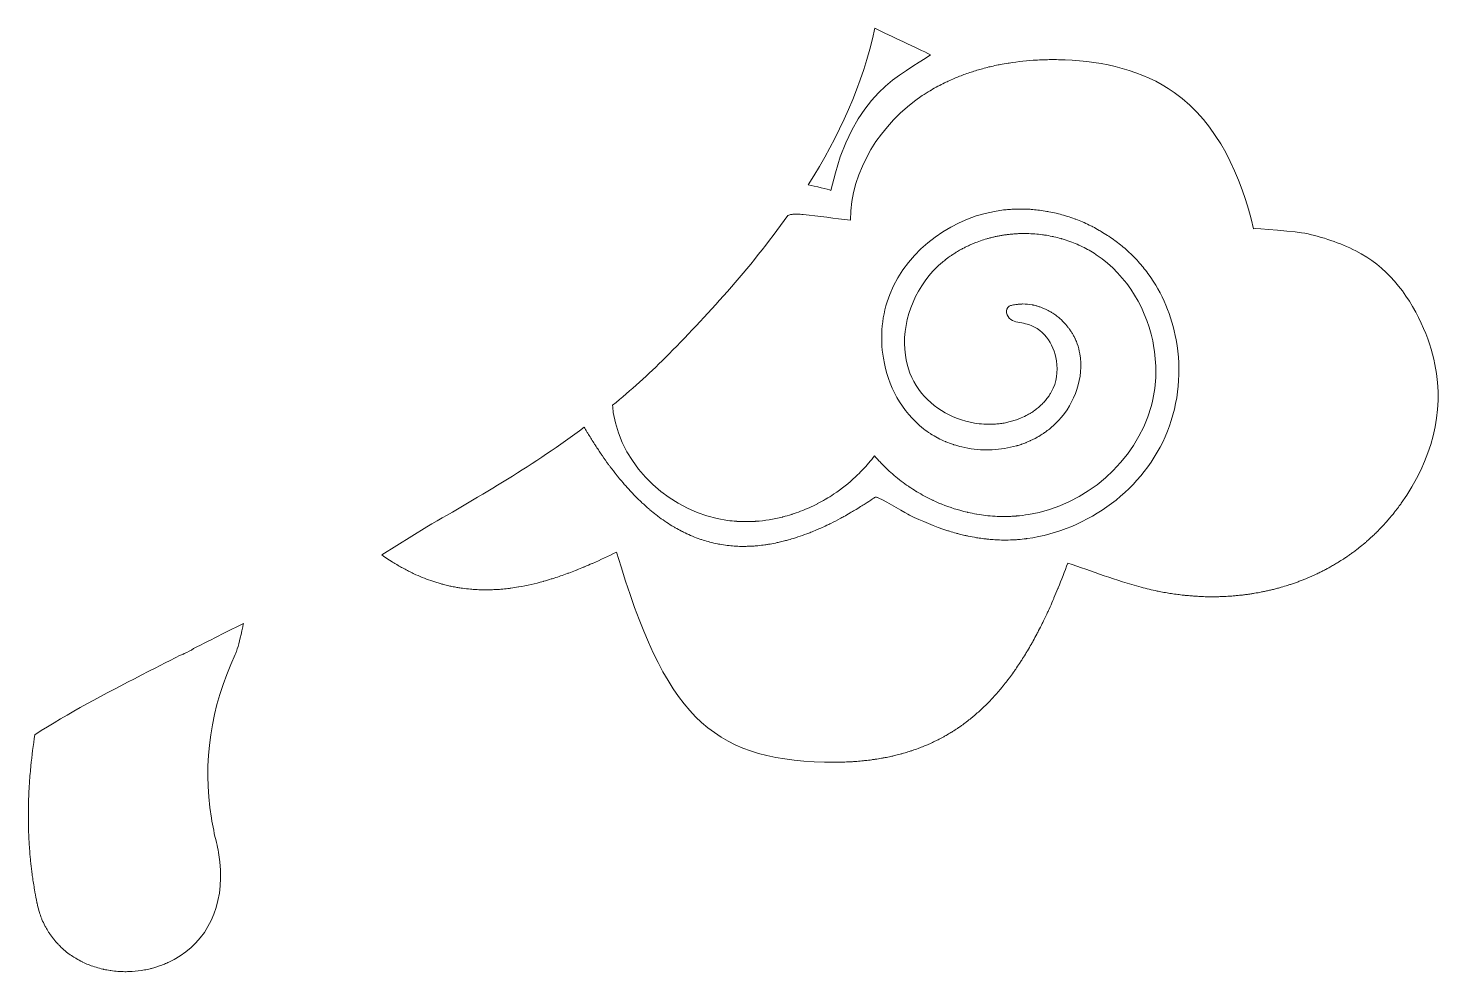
# Model space of a CAD drawing. Header units: millimetres. Extents: x -1356 to 546, y -801 to 88.
# Drawn here: x 291.6 to 497.3, y -392.2 to -255.1 of the extents above; entities that cross this region are included whole.
import ezdxf

# ---------------------------------------------------------------- set-up
doc = ezdxf.new("R2010")
doc.units = ezdxf.units.MM
doc.header["$MEASUREMENT"] = 0
doc.layers.add('Layer 1', color=7, linetype='Continuous')

msp = doc.modelspace()

# ---------------------------------------------------------------- linework, layer by layer
at = {"layer": 'Layer 1', "lineweight": 0}
for points, knots in [([(422.65, -258.95), (418.68, -261.91), (411.31, -264.18), (408.2, -278.69), (407.73, -278.41), (405.92, -278.14), (404.9, -277.86), (409.32, -270.86), (412.85, -263.25), (414.56, -255.12), (417, -256.29), (420.6, -257.96), (422.65, -258.95)], [0, 0, 0, 0, 1, 1, 1, 2, 2, 2, 3, 3, 3, 4, 4, 4, 4]), ([(422.69, -264.14), (423.03, -263.93), (423.38, -263.73), (423.74, -263.54), (423.82, -263.5), (423.91, -263.45), (423.99, -263.41), (424.29, -263.25), (424.6, -263.1), (424.9, -262.95), (425.01, -262.9), (425.12, -262.85), (425.23, -262.8), (425.52, -262.66), (425.81, -262.53), (426.1, -262.41), (426.22, -262.36), (426.34, -262.31), (426.46, -262.26), (426.74, -262.14), (427.03, -262.03), (427.32, -261.92), (427.44, -261.87), (427.57, -261.83), (427.7, -261.78), (427.98, -261.68), (428.27, -261.58), (428.56, -261.48), (428.69, -261.44), (428.82, -261.4), (428.95, -261.36), (429.24, -261.26), (429.54, -261.18), (429.83, -261.09), (429.96, -261.06), (430.08, -261.02), (430.21, -260.99), (430.52, -260.9), (430.83, -260.82), (431.14, -260.74), (431.25, -260.72), (431.37, -260.69), (431.48, -260.66), (431.82, -260.58), (432.16, -260.51), (432.5, -260.44), (432.58, -260.42), (432.67, -260.4), (432.76, -260.39), (433.15, -260.31), (433.55, -260.24), (433.94, -260.18), (433.98, -260.17), (434.02, -260.16), (434.06, -260.16), (435.39, -259.95), (436.74, -259.81), (438.09, -259.73), (438.12, -259.73), (438.14, -259.73), (438.17, -259.73), (438.58, -259.71), (439, -259.69), (439.41, -259.68), (439.49, -259.68), (439.56, -259.68), (439.64, -259.68), (439.98, -259.67), (440.33, -259.67), (440.67, -259.67), (441.04, -259.67), (441.4, -259.68), (441.77, -259.69), (441.91, -259.69), (442.05, -259.7), (442.19, -259.7), (447.78, -259.92), (453.48, -261.21), (458.05, -264.44), (464.42, -268.96), (467.77, -276.64), (469.59, -284.23), (469.56, -284.13), (476.4, -284.75), (477.03, -284.88), (479.59, -285.43), (482.08, -286.29), (484.42, -287.46), (488.8, -289.65), (491.9, -293.54), (493.94, -297.97), (494.86, -299.98), (495.52, -301.97), (495.91, -303.95), (497.33, -311), (495.48, -317.79), (491.02, -324.13), (490.97, -324.2), (490.92, -324.27), (490.87, -324.33), (490.69, -324.57), (490.52, -324.81), (490.34, -325.04), (490.24, -325.17), (490.14, -325.3), (490.04, -325.43), (489.9, -325.61), (489.76, -325.79), (489.61, -325.96), (489.51, -326.09), (489.4, -326.22), (489.29, -326.35), (489.13, -326.54), (488.97, -326.72), (488.8, -326.91), (488.71, -327.01), (488.62, -327.12), (488.53, -327.22), (488.28, -327.48), (488.04, -327.74), (487.79, -327.99), (487.67, -328.11), (487.56, -328.23), (487.44, -328.34), (487.28, -328.49), (487.12, -328.65), (486.97, -328.8), (486.84, -328.92), (486.71, -329.04), (486.58, -329.15), (486.42, -329.3), (486.26, -329.45), (486.09, -329.59), (485.97, -329.7), (485.85, -329.81), (485.72, -329.91), (485.46, -330.14), (485.19, -330.36), (484.91, -330.57), (484.78, -330.68), (484.65, -330.78), (484.52, -330.88), (484.35, -331.01), (484.18, -331.14), (484.01, -331.26), (483.86, -331.37), (483.71, -331.47), (483.57, -331.58), (483.4, -331.7), (483.23, -331.81), (483.06, -331.93), (482.91, -332.03), (482.77, -332.13), (482.62, -332.22), (482.39, -332.37), (482.16, -332.52), (481.93, -332.66), (481.73, -332.78), (481.53, -332.9), (481.34, -333.02), (481.15, -333.13), (480.96, -333.24), (480.76, -333.35), (480.6, -333.44), (480.44, -333.53), (480.28, -333.61), (480.11, -333.71), (479.93, -333.8), (479.75, -333.89), (479.59, -333.98), (479.43, -334.06), (479.26, -334.14), (479.06, -334.24), (478.86, -334.33), (478.66, -334.43), (478.42, -334.54), (478.18, -334.65), (477.94, -334.76), (477.72, -334.85), (477.5, -334.95), (477.28, -335.04), (477.11, -335.11), (476.94, -335.18), (476.76, -335.25), (476.58, -335.32), (476.39, -335.39), (476.21, -335.46), (476.03, -335.53), (475.85, -335.59), (475.67, -335.66), (475.48, -335.73), (475.28, -335.79), (475.09, -335.86), (474.92, -335.92), (474.75, -335.97), (474.58, -336.03), (474.25, -336.13), (473.92, -336.23), (473.58, -336.33), (473.41, -336.38), (473.23, -336.43), (473.05, -336.47), (472.85, -336.53), (472.66, -336.58), (472.46, -336.63), (472.27, -336.67), (472.09, -336.72), (471.9, -336.76), (471.7, -336.81), (471.5, -336.85), (471.3, -336.89), (471.12, -336.93), (470.94, -336.97), (470.75, -337.01), (470.41, -337.08), (470.06, -337.14), (469.71, -337.2), (469.53, -337.23), (469.35, -337.26), (469.17, -337.28), (468.96, -337.31), (468.76, -337.35), (468.55, -337.37), (468.35, -337.4), (468.16, -337.42), (467.96, -337.45), (467.76, -337.47), (467.56, -337.49), (467.36, -337.51), (467.16, -337.53), (466.97, -337.55), (466.78, -337.57), (466.53, -337.59), (466.28, -337.61), (466.04, -337.62), (465.75, -337.64), (465.47, -337.65), (465.19, -337.67), (464.96, -337.68), (464.73, -337.69), (464.51, -337.69), (464.31, -337.7), (464.11, -337.7), (463.91, -337.7), (463.72, -337.7), (463.53, -337.7), (463.34, -337.7), (463.08, -337.7), (462.81, -337.69), (462.54, -337.69), (462.37, -337.68), (462.2, -337.67), (462.03, -337.67), (461.76, -337.66), (461.49, -337.64), (461.22, -337.63), (461.05, -337.62), (460.89, -337.6), (460.72, -337.59), (460.44, -337.57), (460.17, -337.55), (459.9, -337.52), (459.73, -337.51), (459.56, -337.49), (459.4, -337.47), (459.12, -337.44), (458.84, -337.41), (458.56, -337.37), (458.4, -337.35), (458.25, -337.33), (458.09, -337.31), (457.8, -337.27), (457.51, -337.23), (457.22, -337.18), (457.08, -337.16), (456.94, -337.13), (456.79, -337.1), (456.49, -337.05), (456.19, -337), (455.88, -336.94), (455.78, -336.92), (455.67, -336.89), (455.57, -336.87), (454.79, -336.71), (454.02, -336.53), (453.24, -336.32), (449.62, -335.36), (446.12, -333.98), (442.58, -332.8), (442.13, -334.05), (441.67, -335.24), (441.21, -336.4), (441.19, -336.43), (441.18, -336.47), (441.17, -336.5), (440.98, -336.97), (440.78, -337.42), (440.59, -337.88), (440.53, -338.01), (440.48, -338.14), (440.43, -338.26), (440.25, -338.68), (440.06, -339.08), (439.88, -339.49), (439.81, -339.64), (439.74, -339.8), (439.67, -339.96), (439.49, -340.34), (439.31, -340.71), (439.13, -341.08), (439.05, -341.24), (438.97, -341.41), (438.89, -341.58), (438.72, -341.93), (438.54, -342.28), (438.36, -342.62), (438.27, -342.79), (438.19, -342.97), (438.1, -343.13), (437.92, -343.47), (437.74, -343.79), (437.56, -344.11), (437.47, -344.28), (437.38, -344.45), (437.28, -344.62), (437.1, -344.93), (436.92, -345.24), (436.74, -345.54), (436.64, -345.71), (436.54, -345.88), (436.45, -346.04), (436.26, -346.34), (436.08, -346.62), (435.9, -346.91), (435.79, -347.07), (435.69, -347.24), (435.59, -347.39), (435.4, -347.67), (435.21, -347.94), (435.03, -348.22), (434.92, -348.37), (434.81, -348.53), (434.7, -348.68), (434.52, -348.95), (434.32, -349.2), (434.13, -349.46), (434.02, -349.61), (433.91, -349.76), (433.8, -349.9), (433.61, -350.15), (433.41, -350.4), (433.21, -350.64), (433.1, -350.78), (432.99, -350.92), (432.87, -351.06), (432.67, -351.3), (432.47, -351.53), (432.27, -351.76), (432.15, -351.89), (432.04, -352.03), (431.92, -352.16), (431.71, -352.38), (431.51, -352.59), (431.3, -352.81), (431.18, -352.94), (431.06, -353.06), (430.94, -353.19), (430.73, -353.4), (430.52, -353.6), (430.31, -353.8), (430.18, -353.92), (430.06, -354.04), (429.93, -354.16), (429.72, -354.35), (429.5, -354.54), (429.29, -354.73), (429.16, -354.84), (429.03, -354.96), (428.9, -355.07), (428.68, -355.25), (428.46, -355.42), (428.24, -355.6), (428.1, -355.7), (427.97, -355.81), (427.83, -355.91), (427.61, -356.08), (427.39, -356.25), (427.16, -356.41), (427.02, -356.51), (426.88, -356.6), (426.74, -356.7), (426.52, -356.86), (426.28, -357.01), (426.05, -357.16), (425.91, -357.25), (425.77, -357.34), (425.62, -357.43), (425.39, -357.57), (425.15, -357.71), (424.91, -357.85), (424.77, -357.93), (424.62, -358.01), (424.47, -358.09), (424.23, -358.23), (423.99, -358.35), (423.75, -358.48), (423.6, -358.55), (423.45, -358.63), (423.29, -358.7), (423.05, -358.82), (422.8, -358.94), (422.55, -359.05), (422.39, -359.12), (422.24, -359.19), (422.08, -359.25), (421.83, -359.36), (421.57, -359.47), (421.32, -359.57), (421.16, -359.63), (421, -359.69), (420.84, -359.75), (420.58, -359.85), (420.31, -359.94), (420.05, -360.03), (419.89, -360.08), (419.72, -360.14), (419.56, -360.19), (419.29, -360.27), (419.02, -360.35), (418.75, -360.43), (418.58, -360.48), (418.42, -360.52), (418.25, -360.57), (417.97, -360.64), (417.7, -360.71), (417.42, -360.78), (417.25, -360.82), (417.08, -360.86), (416.91, -360.9), (416.62, -360.96), (416.33, -361.02), (416.05, -361.07), (415.87, -361.11), (415.7, -361.14), (415.53, -361.17), (415.23, -361.22), (414.94, -361.27), (414.64, -361.31), (414.47, -361.34), (414.29, -361.36), (414.11, -361.39), (413.81, -361.43), (413.5, -361.47), (413.2, -361.5), (413.02, -361.52), (412.84, -361.54), (412.67, -361.55), (412.35, -361.58), (412.04, -361.61), (411.71, -361.63), (411.54, -361.65), (411.36, -361.66), (411.19, -361.67), (410.86, -361.69), (410.53, -361.7), (410.19, -361.72), (410.02, -361.72), (409.85, -361.72), (409.67, -361.73), (409.33, -361.74), (408.98, -361.74), (408.63, -361.75), (408.35, -361.75), (408.06, -361.74), (407.77, -361.74), (407.61, -361.74), (407.45, -361.74), (407.28, -361.73), (390.63, -361.33), (384, -354.7), (377.07, -331.21), (375.89, -331.79), (374.72, -332.34), (373.54, -332.86), (373.53, -332.86), (373.53, -332.87), (373.52, -332.87), (373.15, -333.03), (372.77, -333.19), (372.4, -333.35), (372.36, -333.37), (372.32, -333.38), (372.28, -333.4), (371.94, -333.54), (371.6, -333.68), (371.25, -333.82), (371.2, -333.84), (371.14, -333.86), (371.08, -333.89), (370.75, -334.01), (370.42, -334.14), (370.1, -334.26), (370.03, -334.29), (369.97, -334.31), (369.9, -334.33), (369.58, -334.45), (369.25, -334.57), (368.92, -334.68), (368.86, -334.7), (368.8, -334.73), (368.74, -334.75), (368.4, -334.86), (368.06, -334.97), (367.72, -335.08), (367.67, -335.09), (367.63, -335.11), (367.58, -335.12), (367.2, -335.24), (366.83, -335.35), (366.46, -335.45), (366.45, -335.46), (366.43, -335.46), (366.42, -335.47), (365.24, -335.8), (364.05, -336.07), (362.86, -336.28), (362.84, -336.28), (362.83, -336.28), (362.81, -336.28), (362.45, -336.35), (362.08, -336.4), (361.71, -336.45), (361.64, -336.46), (361.56, -336.47), (361.49, -336.48), (361.18, -336.52), (360.87, -336.55), (360.56, -336.58), (360.46, -336.59), (360.36, -336.6), (360.26, -336.61), (359.97, -336.63), (359.69, -336.65), (359.4, -336.67), (359.29, -336.67), (359.18, -336.67), (359.06, -336.68), (358.79, -336.69), (358.51, -336.7), (358.23, -336.7), (358.1, -336.7), (357.96, -336.7), (357.83, -336.7), (357.64, -336.7), (357.46, -336.69), (357.27, -336.69), (357.12, -336.68), (356.97, -336.68), (356.81, -336.67), (356.63, -336.66), (356.44, -336.65), (356.25, -336.64), (356.11, -336.63), (355.96, -336.61), (355.82, -336.6), (355.43, -336.56), (355.05, -336.52), (354.66, -336.47), (354.55, -336.45), (354.43, -336.44), (354.31, -336.42), (354.11, -336.39), (353.91, -336.35), (353.71, -336.31), (353.57, -336.29), (353.43, -336.26), (353.3, -336.24), (353.1, -336.2), (352.89, -336.15), (352.69, -336.11), (352.56, -336.08), (352.42, -336.05), (352.29, -336.01), (352.08, -335.96), (351.87, -335.91), (351.66, -335.85), (351.54, -335.82), (351.42, -335.78), (351.29, -335.75), (351.07, -335.68), (350.86, -335.62), (350.64, -335.55), (350.54, -335.52), (350.45, -335.48), (350.36, -335.45), (349.55, -335.18), (348.74, -334.86), (347.92, -334.5), (347.85, -334.46), (347.78, -334.43), (347.71, -334.4), (347.47, -334.29), (347.22, -334.17), (346.98, -334.05), (346.88, -334), (346.79, -333.95), (346.69, -333.9), (346.45, -333.78), (346.21, -333.65), (345.97, -333.52), (345.88, -333.46), (345.78, -333.41), (345.69, -333.36), (345.44, -333.22), (345.2, -333.07), (344.95, -332.92), (344.88, -332.88), (344.8, -332.83), (344.73, -332.79), (344.15, -332.43), (343.57, -332.05), (342.98, -331.63), (342.98, -331.63), (349.49, -327.53), (349.49, -327.53), (357.45, -323.02), (365.2, -318.42), (372.36, -313.08), (372.45, -313.23), (372.54, -313.38), (372.63, -313.53), (372.71, -313.66), (372.79, -313.8), (372.87, -313.93), (373.16, -314.42), (373.46, -314.89), (373.75, -315.36), (373.83, -315.48), (373.91, -315.6), (373.99, -315.72), (374.28, -316.17), (374.56, -316.6), (374.85, -317.02), (374.9, -317.1), (374.95, -317.17), (375, -317.24), (375.3, -317.67), (375.59, -318.08), (375.89, -318.48), (375.97, -318.59), (376.05, -318.71), (376.13, -318.82), (376.44, -319.22), (376.74, -319.62), (377.05, -320), (377.13, -320.11), (377.22, -320.21), (377.3, -320.32), (377.61, -320.69), (377.92, -321.06), (378.23, -321.42), (378.28, -321.48), (378.33, -321.54), (378.39, -321.6), (378.68, -321.93), (378.98, -322.26), (379.27, -322.57), (379.36, -322.66), (379.44, -322.75), (379.53, -322.84), (379.84, -323.17), (380.16, -323.48), (380.48, -323.79), (380.57, -323.87), (380.66, -323.96), (380.75, -324.04), (381.08, -324.35), (381.4, -324.65), (381.73, -324.93), (381.79, -324.98), (381.85, -325.02), (381.9, -325.07), (382.2, -325.32), (382.5, -325.57), (382.8, -325.8), (382.89, -325.87), (382.98, -325.94), (383.06, -326), (383.39, -326.25), (383.72, -326.49), (384.05, -326.71), (384.15, -326.78), (384.25, -326.85), (384.35, -326.91), (384.68, -327.13), (385.02, -327.35), (385.36, -327.55), (385.43, -327.59), (385.5, -327.63), (385.57, -327.67), (385.88, -327.85), (386.18, -328.01), (386.49, -328.17), (386.58, -328.22), (386.67, -328.27), (386.76, -328.31), (387.1, -328.48), (387.44, -328.64), (387.79, -328.79), (387.89, -328.83), (388, -328.88), (388.1, -328.92), (388.45, -329.06), (388.8, -329.2), (389.16, -329.32), (389.24, -329.35), (389.32, -329.38), (389.41, -329.4), (389.72, -329.51), (390.03, -329.6), (390.35, -329.69), (390.44, -329.71), (390.53, -329.74), (390.62, -329.77), (390.98, -329.86), (391.34, -329.94), (391.7, -330.01), (391.81, -330.03), (391.92, -330.05), (392.04, -330.07), (392.4, -330.14), (392.76, -330.2), (393.13, -330.24), (393.23, -330.25), (393.32, -330.26), (393.42, -330.27), (393.74, -330.31), (394.06, -330.33), (394.39, -330.35), (394.49, -330.36), (394.58, -330.36), (394.67, -330.37), (394.96, -330.38), (395.25, -330.39), (395.54, -330.39), (395.61, -330.39), (395.69, -330.38), (395.76, -330.38), (395.93, -330.38), (396.11, -330.37), (396.29, -330.37), (396.54, -330.36), (396.8, -330.34), (397.06, -330.33), (397.23, -330.31), (397.41, -330.3), (397.58, -330.29), (397.92, -330.25), (398.26, -330.21), (398.6, -330.16), (398.77, -330.14), (398.95, -330.11), (399.13, -330.08), (399.45, -330.03), (399.78, -329.97), (400.12, -329.9), (400.3, -329.87), (400.48, -329.82), (400.66, -329.78), (400.93, -329.72), (401.2, -329.66), (401.46, -329.59), (401.65, -329.54), (401.85, -329.49), (402.04, -329.44), (402.33, -329.35), (402.62, -329.26), (402.92, -329.17), (403.08, -329.12), (403.24, -329.08), (403.4, -329.02), (403.83, -328.88), (404.26, -328.72), (404.69, -328.56), (404.88, -328.49), (405.07, -328.41), (405.26, -328.34), (405.54, -328.22), (405.82, -328.11), (406.1, -327.99), (406.31, -327.9), (406.51, -327.81), (406.72, -327.72), (407, -327.59), (407.29, -327.46), (407.58, -327.32), (407.77, -327.23), (407.96, -327.14), (408.16, -327.05), (408.61, -326.82), (409.06, -326.59), (409.51, -326.35), (409.69, -326.25), (409.88, -326.15), (410.06, -326.05), (410.37, -325.88), (410.68, -325.71), (410.99, -325.53), (411.2, -325.4), (411.42, -325.27), (411.64, -325.14), (411.93, -324.97), (412.22, -324.79), (412.51, -324.61), (412.73, -324.48), (412.94, -324.34), (413.16, -324.2), (413.52, -323.97), (413.88, -323.74), (414.25, -323.49), (414.38, -323.41), (414.5, -323.33), (414.63, -323.24), (414.65, -323.23), (414.68, -323.23), (414.72, -323.23), (414.74, -323.24), (414.75, -323.24), (414.77, -323.24), (414.8, -323.25), (414.85, -323.26), (414.9, -323.28), (414.91, -323.28), (414.93, -323.29), (414.94, -323.29), (415, -323.32), (415.07, -323.35), (415.15, -323.38), (415.16, -323.38), (415.17, -323.39), (415.17, -323.39), (416.38, -323.93), (419.18, -325.65), (419.62, -325.86), (421.42, -326.72), (423.26, -327.5), (425.16, -328.11), (425.24, -328.13), (425.33, -328.16), (425.41, -328.18), (425.73, -328.28), (426.04, -328.37), (426.36, -328.46), (426.53, -328.51), (426.69, -328.55), (426.86, -328.59), (427.13, -328.66), (427.39, -328.72), (427.66, -328.79), (427.82, -328.82), (427.98, -328.86), (428.14, -328.89), (428.53, -328.98), (428.92, -329.05), (429.32, -329.12), (429.46, -329.14), (429.6, -329.16), (429.74, -329.18), (430.03, -329.22), (430.31, -329.26), (430.6, -329.29), (430.77, -329.31), (430.94, -329.33), (431.11, -329.35), (431.4, -329.38), (431.69, -329.4), (431.99, -329.42), (432.12, -329.43), (432.26, -329.44), (432.4, -329.44), (432.76, -329.46), (433.13, -329.47), (433.49, -329.47), (433.54, -329.47), (433.58, -329.47), (433.63, -329.47), (433.74, -329.47), (433.84, -329.46), (433.95, -329.46), (434.35, -329.45), (434.74, -329.44), (435.13, -329.41), (435.22, -329.4), (435.31, -329.39), (435.41, -329.39), (435.79, -329.36), (436.17, -329.32), (436.55, -329.27), (436.6, -329.26), (436.64, -329.26), (436.68, -329.25), (445.61, -328.01), (453.69, -322.11), (457.06, -313.67), (458.73, -309.47), (459.14, -304.81), (458.33, -300.37), (457.7, -296.92), (456.34, -293.61), (454.27, -290.78), (454.25, -290.76), (454.24, -290.74), (454.23, -290.72), (454, -290.42), (453.77, -290.12), (453.53, -289.83), (453.48, -289.77), (453.44, -289.71), (453.39, -289.66), (453.15, -289.37), (452.9, -289.09), (452.65, -288.81), (452.58, -288.75), (452.52, -288.68), (452.46, -288.61), (452.21, -288.35), (451.95, -288.09), (451.68, -287.83), (451.61, -287.77), (451.55, -287.71), (451.48, -287.64), (451.21, -287.39), (450.93, -287.14), (450.65, -286.9), (450.59, -286.85), (450.53, -286.81), (450.47, -286.76), (450.19, -286.53), (449.91, -286.31), (449.62, -286.09), (449.58, -286.05), (449.53, -286.02), (449.48, -285.98), (449.18, -285.76), (448.88, -285.55), (448.57, -285.34), (448.5, -285.29), (448.42, -285.24), (448.35, -285.2), (448.05, -285), (447.73, -284.81), (447.42, -284.62), (447.33, -284.57), (447.25, -284.52), (447.16, -284.47), (446.85, -284.29), (446.53, -284.12), (446.21, -283.95), (446.12, -283.91), (446.03, -283.86), (445.94, -283.82), (445.61, -283.66), (445.28, -283.5), (444.95, -283.35), (444.87, -283.32), (444.8, -283.29), (444.72, -283.25), (444.41, -283.12), (444.09, -282.99), (443.77, -282.87), (443.71, -282.85), (443.64, -282.82), (443.58, -282.79), (443.23, -282.67), (442.88, -282.55), (442.53, -282.44), (442.44, -282.41), (442.34, -282.38), (442.25, -282.35), (441.91, -282.25), (441.56, -282.15), (441.22, -282.06), (441.11, -282.04), (441.01, -282.01), (440.91, -281.99), (440.56, -281.91), (440.21, -281.83), (439.86, -281.76), (439.76, -281.75), (439.66, -281.73), (439.56, -281.71), (439.2, -281.65), (438.85, -281.59), (438.48, -281.54), (438.4, -281.53), (438.32, -281.53), (438.24, -281.52), (437.91, -281.48), (437.59, -281.45), (437.26, -281.43), (437.17, -281.42), (437.09, -281.41), (437.01, -281.41), (436.65, -281.39), (436.29, -281.38), (435.93, -281.37), (435.86, -281.37), (435.8, -281.37), (435.74, -281.37), (435.69, -281.37), (435.65, -281.37), (435.61, -281.37), (435.28, -281.37), (434.96, -281.38), (434.64, -281.4), (434.52, -281.41), (434.41, -281.41), (434.29, -281.42), (434, -281.44), (433.71, -281.47), (433.42, -281.5), (433.37, -281.51), (433.31, -281.51), (433.26, -281.51), (426.11, -282.36), (419.39, -287.08), (416.74, -293.77), (415.58, -296.69), (415.29, -299.95), (415.81, -303.05), (416.47, -307.05), (418.46, -310.8), (421.65, -313.3), (421.97, -313.55), (422.3, -313.78), (422.63, -314), (422.64, -314.01), (422.66, -314.02), (422.67, -314.02), (423, -314.23), (423.33, -314.43), (423.68, -314.61), (423.7, -314.63), (423.73, -314.64), (423.76, -314.66), (424.1, -314.83), (424.44, -315), (424.79, -315.14), (424.82, -315.16), (424.86, -315.17), (424.89, -315.18), (425.24, -315.33), (425.6, -315.47), (425.97, -315.59), (425.99, -315.59), (426.02, -315.6), (426.04, -315.61), (426.42, -315.73), (426.8, -315.84), (427.18, -315.93), (427.19, -315.93), (427.2, -315.94), (427.2, -315.94), (428.39, -316.22), (429.61, -316.36), (430.83, -316.37), (430.85, -316.37), (430.86, -316.37), (430.87, -316.37), (430.88, -316.37), (430.9, -316.37), (430.91, -316.37), (431.12, -316.37), (431.33, -316.36), (431.55, -316.35), (431.57, -316.35), (431.59, -316.35), (431.62, -316.35), (432.82, -316.29), (434.01, -316.1), (435.15, -315.77), (435.18, -315.76), (435.2, -315.76), (435.22, -315.75), (435.42, -315.69), (435.62, -315.63), (435.82, -315.56), (435.86, -315.55), (435.9, -315.53), (435.94, -315.52), (436.12, -315.45), (436.3, -315.39), (436.48, -315.32), (436.53, -315.3), (436.58, -315.28), (436.63, -315.26), (436.79, -315.19), (436.96, -315.12), (437.12, -315.05), (437.17, -315.02), (437.23, -315), (437.28, -314.97), (437.44, -314.9), (437.6, -314.82), (437.75, -314.74), (437.81, -314.71), (437.86, -314.68), (437.91, -314.66), (438.07, -314.57), (438.22, -314.49), (438.37, -314.4), (438.42, -314.37), (438.47, -314.34), (438.53, -314.31), (438.68, -314.22), (438.82, -314.12), (438.97, -314.03), (439.02, -313.99), (439.07, -313.96), (439.12, -313.93), (439.27, -313.83), (439.42, -313.72), (439.56, -313.61), (439.6, -313.58), (439.64, -313.55), (439.68, -313.52), (439.84, -313.4), (440, -313.27), (440.15, -313.15), (440.18, -313.12), (440.2, -313.1), (440.23, -313.08), (440.59, -312.77), (440.93, -312.44), (441.26, -312.09), (443.64, -309.52), (444.94, -305.83), (444.34, -302.41), (444.25, -301.92), (444.13, -301.44), (443.97, -300.96), (443.89, -300.74), (443.8, -300.52), (443.7, -300.3), (443.67, -300.24), (443.64, -300.18), (443.61, -300.12), (443.54, -299.97), (443.46, -299.82), (443.38, -299.67), (443.34, -299.6), (443.3, -299.53), (443.26, -299.46), (443.17, -299.32), (443.09, -299.19), (443, -299.06), (442.96, -298.99), (442.91, -298.92), (442.86, -298.85), (442.77, -298.72), (442.67, -298.6), (442.57, -298.47), (442.52, -298.41), (442.47, -298.35), (442.42, -298.28), (442.31, -298.16), (442.2, -298.03), (442.08, -297.91), (442.03, -297.86), (441.99, -297.81), (441.94, -297.76), (441.8, -297.61), (441.65, -297.47), (441.49, -297.34), (441.47, -297.32), (441.45, -297.29), (441.42, -297.27), (441.23, -297.11), (441.04, -296.96), (440.84, -296.81), (440.84, -296.81), (440.84, -296.81), (440.84, -296.81), (440.65, -296.67), (440.45, -296.54), (440.25, -296.42), (440.21, -296.39), (440.16, -296.36), (440.11, -296.33), (439.95, -296.24), (439.79, -296.15), (439.63, -296.07), (439.57, -296.04), (439.51, -296.01), (439.45, -295.98), (439.29, -295.9), (439.14, -295.83), (438.99, -295.77), (438.92, -295.74), (438.85, -295.71), (438.78, -295.69), (438.63, -295.63), (438.47, -295.57), (438.31, -295.52), (438.24, -295.5), (438.18, -295.48), (438.11, -295.46), (437.94, -295.41), (437.76, -295.37), (437.58, -295.33), (437.53, -295.32), (437.48, -295.31), (437.43, -295.3), (436.98, -295.22), (436.53, -295.17), (436.07, -295.17), (436.05, -295.17), (436.04, -295.17), (436.02, -295.17), (435.94, -295.17), (435.86, -295.18), (435.77, -295.18), (435.6, -295.19), (435.44, -295.2), (435.27, -295.22), (435.25, -295.22), (435.24, -295.22), (435.22, -295.22), (434.99, -295.25), (434.76, -295.29), (434.53, -295.34), (434.37, -295.38), (434.21, -295.42), (434.07, -295.51), (433.75, -295.71), (433.66, -296.08), (433.71, -296.45), (433.77, -296.82), (433.99, -297.2), (434.3, -297.41), (434.92, -297.84), (435.72, -297.87), (436.46, -298.03), (438.95, -298.59), (440.57, -300.9), (440.96, -303.44), (441.19, -304.96), (440.97, -306.55), (440.24, -307.89), (440.2, -307.96), (440.16, -308.01), (440.13, -308.07), (440.05, -308.22), (439.96, -308.36), (439.87, -308.49), (439.81, -308.59), (439.74, -308.67), (439.68, -308.76), (439.6, -308.86), (439.53, -308.96), (439.45, -309.06), (439.38, -309.15), (439.3, -309.24), (439.22, -309.33), (439.14, -309.42), (439.06, -309.5), (438.98, -309.59), (438.9, -309.67), (438.81, -309.76), (438.73, -309.84), (438.65, -309.92), (438.56, -310), (438.47, -310.07), (438.38, -310.15), (438.29, -310.23), (438.2, -310.31), (438.11, -310.38), (438.02, -310.45), (437.93, -310.52), (437.83, -310.59), (437.73, -310.66), (437.63, -310.74), (437.54, -310.8), (437.45, -310.86), (437.36, -310.91), (437.25, -310.98), (437.14, -311.05), (437.03, -311.12), (436.94, -311.17), (436.85, -311.22), (436.76, -311.27), (436.46, -311.43), (436.15, -311.58), (435.84, -311.72), (435.82, -311.72), (435.81, -311.73), (435.8, -311.73), (435.67, -311.79), (435.54, -311.84), (435.4, -311.89), (435.31, -311.92), (435.22, -311.96), (435.13, -311.99), (435, -312.04), (434.87, -312.08), (434.73, -312.12), (434.64, -312.15), (434.54, -312.18), (434.44, -312.21), (434.31, -312.24), (434.17, -312.28), (434.04, -312.31), (433.94, -312.33), (433.84, -312.36), (433.74, -312.38), (433.6, -312.41), (433.47, -312.43), (433.33, -312.46), (433.23, -312.47), (433.13, -312.49), (433.03, -312.51), (432.89, -312.53), (432.75, -312.55), (432.61, -312.56), (432.51, -312.58), (432.41, -312.58), (432.31, -312.59), (432.17, -312.61), (432.03, -312.62), (431.89, -312.63), (431.8, -312.63), (431.7, -312.64), (431.6, -312.64), (431.46, -312.65), (431.31, -312.65), (431.17, -312.65), (431.14, -312.65), (431.12, -312.65), (431.1, -312.65), (430.63, -312.65), (430.16, -312.62), (429.7, -312.56), (426.27, -312.15), (422.97, -310.39), (420.96, -307.59), (419.89, -306.1), (419.25, -304.39), (419, -302.61), (418.36, -298.07), (420.22, -293.04), (423.62, -289.79), (423.75, -289.66), (423.89, -289.53), (424.03, -289.41), (424.09, -289.36), (424.15, -289.3), (424.21, -289.25), (424.33, -289.14), (424.46, -289.04), (424.59, -288.93), (424.68, -288.86), (424.76, -288.8), (424.84, -288.73), (424.97, -288.63), (425.1, -288.53), (425.23, -288.44), (425.32, -288.37), (425.41, -288.31), (425.5, -288.24), (425.63, -288.15), (425.76, -288.06), (425.9, -287.97), (425.99, -287.91), (426.08, -287.85), (426.17, -287.79), (426.31, -287.7), (426.45, -287.62), (426.59, -287.54), (426.68, -287.48), (426.78, -287.43), (426.87, -287.37), (427.01, -287.29), (427.15, -287.21), (427.3, -287.13), (427.39, -287.08), (427.49, -287.04), (427.58, -286.99), (427.73, -286.91), (427.88, -286.84), (428.03, -286.76), (428.12, -286.72), (428.21, -286.68), (428.3, -286.64), (428.45, -286.57), (428.61, -286.5), (428.77, -286.43), (428.84, -286.4), (428.91, -286.37), (428.98, -286.35), (429.59, -286.1), (430.21, -285.88), (430.84, -285.7), (430.9, -285.68), (430.96, -285.66), (431.02, -285.65), (431.2, -285.6), (431.37, -285.55), (431.55, -285.51), (431.64, -285.49), (431.73, -285.47), (431.81, -285.44), (431.98, -285.41), (432.15, -285.37), (432.33, -285.33), (432.42, -285.31), (432.52, -285.29), (432.62, -285.28), (432.78, -285.24), (432.95, -285.22), (433.12, -285.19), (433.22, -285.17), (433.32, -285.16), (433.42, -285.14), (433.59, -285.12), (433.76, -285.09), (433.93, -285.07), (434.03, -285.06), (434.13, -285.05), (434.23, -285.04), (434.4, -285.02), (434.58, -285.01), (434.75, -284.99), (434.84, -284.99), (434.94, -284.98), (435.04, -284.97), (435.21, -284.96), (435.39, -284.95), (435.57, -284.95), (435.65, -284.94), (435.74, -284.94), (435.82, -284.94), (436, -284.94), (436.19, -284.93), (436.37, -284.93), (436.74, -284.93), (437.12, -284.95), (437.5, -284.97), (437.6, -284.98), (437.7, -284.98), (437.81, -284.99), (438.18, -285.02), (438.54, -285.06), (438.91, -285.11), (439.01, -285.12), (439.12, -285.14), (439.22, -285.15), (439.59, -285.21), (439.96, -285.27), (440.33, -285.35), (440.41, -285.36), (440.5, -285.38), (440.58, -285.4), (440.92, -285.48), (441.27, -285.57), (441.61, -285.66), (441.67, -285.68), (441.73, -285.69), (441.79, -285.71), (442.16, -285.82), (442.52, -285.94), (442.89, -286.07), (442.98, -286.1), (443.07, -286.14), (443.16, -286.17), (443.51, -286.3), (443.85, -286.45), (444.19, -286.6), (444.28, -286.64), (444.37, -286.68), (444.46, -286.73), (444.8, -286.89), (445.14, -287.06), (445.47, -287.24), (445.55, -287.28), (445.62, -287.32), (445.69, -287.37), (446.02, -287.56), (446.35, -287.75), (446.66, -287.96), (446.69, -287.98), (446.71, -287.99), (446.73, -288.01), (451.28, -291.06), (454.24, -296.14), (455.11, -301.55), (455.57, -304.38), (455.45, -307.3), (454.69, -310.07), (452.48, -318.12), (445.15, -324.42), (436.9, -325.76), (436.33, -325.85), (435.74, -325.92), (435.16, -325.97), (435.13, -325.97), (435.09, -325.97), (435.06, -325.98), (434.8, -326), (434.55, -326.01), (434.3, -326.02), (434.25, -326.02), (434.2, -326.03), (434.15, -326.03), (433.91, -326.04), (433.67, -326.04), (433.43, -326.04), (433.38, -326.04), (433.34, -326.04), (433.3, -326.04), (432.88, -326.04), (432.46, -326.03), (432.03, -326.01), (432.01, -326), (431.99, -326), (431.97, -326), (431.11, -325.95), (430.25, -325.85), (429.4, -325.7), (429.37, -325.7), (429.35, -325.7), (429.33, -325.69), (428.92, -325.62), (428.5, -325.54), (428.09, -325.45), (428.06, -325.44), (428.02, -325.43), (427.99, -325.42), (426.73, -325.13), (425.48, -324.73), (424.28, -324.25), (424.24, -324.23), (424.21, -324.22), (424.17, -324.2), (423.78, -324.05), (423.4, -323.88), (423.02, -323.7), (422.99, -323.69), (422.97, -323.68), (422.94, -323.66), (422.16, -323.3), (421.41, -322.89), (420.67, -322.45), (420.65, -322.43), (420.62, -322.42), (420.59, -322.4), (420.24, -322.19), (419.89, -321.96), (419.54, -321.73), (419.51, -321.7), (419.47, -321.68), (419.44, -321.65), (419.09, -321.42), (418.75, -321.17), (418.41, -320.92), (418.4, -320.91), (418.4, -320.9), (418.39, -320.9), (418.04, -320.64), (417.71, -320.36), (417.38, -320.08), (417.37, -320.08), (417.36, -320.07), (417.35, -320.06), (417.03, -319.79), (416.72, -319.51), (416.42, -319.23), (416.39, -319.19), (416.35, -319.16), (416.32, -319.13), (416.02, -318.84), (415.73, -318.55), (415.45, -318.26), (415.42, -318.23), (415.39, -318.2), (415.37, -318.17), (415.08, -317.86), (414.8, -317.54), (414.52, -317.22), (414.26, -317.57), (413.98, -317.92), (413.7, -318.25), (413.69, -318.27), (413.67, -318.28), (413.66, -318.3), (413.38, -318.62), (413.1, -318.94), (412.8, -319.25), (412.78, -319.28), (412.75, -319.3), (412.73, -319.33), (412.44, -319.64), (412.13, -319.94), (411.82, -320.23), (411.8, -320.25), (411.78, -320.27), (411.76, -320.28), (410.79, -321.2), (409.74, -322.03), (408.63, -322.77), (408.62, -322.78), (408.6, -322.79), (408.58, -322.81), (408.22, -323.05), (407.85, -323.28), (407.48, -323.5), (407.46, -323.51), (407.44, -323.52), (407.41, -323.54), (407.04, -323.76), (406.65, -323.97), (406.26, -324.17), (406.26, -324.18), (406.25, -324.18), (406.25, -324.18), (405.45, -324.59), (404.63, -324.96), (403.79, -325.28), (403.79, -325.29), (403.78, -325.29), (403.78, -325.29), (403.37, -325.45), (402.96, -325.59), (402.54, -325.72), (402.52, -325.73), (402.49, -325.74), (402.47, -325.75), (402.06, -325.88), (401.65, -325.99), (401.23, -326.1), (401.21, -326.11), (401.19, -326.11), (401.17, -326.12), (399.89, -326.44), (398.58, -326.65), (397.26, -326.74), (397.23, -326.74), (397.21, -326.74), (397.18, -326.75), (396.76, -326.77), (396.34, -326.79), (395.91, -326.79), (395.88, -326.79), (395.85, -326.79), (395.81, -326.79), (395.39, -326.79), (394.96, -326.77), (394.53, -326.75), (394.52, -326.74), (394.5, -326.74), (394.49, -326.74), (394.05, -326.71), (393.61, -326.67), (393.17, -326.61), (385.09, -325.52), (377.83, -319), (376.58, -310.95), (376.58, -310.95), (376.58, -310.95), (376.58, -310.95), (376.52, -310.59), (376.49, -310.23), (376.49, -309.87), (376.49, -309.87), (376.49, -309.87), (376.49, -309.87), (379.14, -307.7), (381.69, -305.42), (384.13, -302.97), (390.01, -297.03), (396.42, -290.1), (401.91, -282.33), (402.01, -282.29), (402.1, -282.25), (402.2, -282.22), (402.36, -282.18), (402.52, -282.15), (402.68, -282.13), (402.68, -282.13), (402.69, -282.13), (402.69, -282.13), (402.85, -282.11), (403, -282.11), (403.16, -282.11), (403.2, -282.11), (403.24, -282.11), (403.28, -282.11), (403.58, -282.12), (403.87, -282.15), (404.16, -282.19), (406.45, -282.45), (408.73, -282.71), (411.02, -282.97), (411.08, -275.73), (415.45, -268.93), (421.46, -264.9), (421.84, -264.65), (422.22, -264.42), (422.6, -264.19), (422.63, -264.17), (422.66, -264.15), (422.69, -264.14)], [0, 0, 0, 0, 1, 1, 1, 2, 2, 2, 3, 3, 3, 4, 4, 4, 5, 5, 5, 6, 6, 6, 7, 7, 7, 8, 8, 8, 9, 9, 9, 10, 10, 10, 11, 11, 11, 12, 12, 12, 13, 13, 13, 14, 14, 14, 15, 15, 15, 16, 16, 16, 17, 17, 17, 18, 18, 18, 19, 19, 19, 20, 20, 20, 21, 21, 21, 22, 22, 22, 23, 23, 23, 24, 24, 24, 25, 25, 25, 26, 26, 26, 27, 27, 27, 28, 28, 28, 29, 29, 29, 30, 30, 30, 31, 31, 31, 32, 32, 32, 33, 33, 33, 34, 34, 34, 35, 35, 35, 36, 36, 36, 37, 37, 37, 38, 38, 38, 39, 39, 39, 40, 40, 40, 41, 41, 41, 42, 42, 42, 43, 43, 43, 44, 44, 44, 45, 45, 45, 46, 46, 46, 47, 47, 47, 48, 48, 48, 49, 49, 49, 50, 50, 50, 51, 51, 51, 52, 52, 52, 53, 53, 53, 54, 54, 54, 55, 55, 55, 56, 56, 56, 57, 57, 57, 58, 58, 58, 59, 59, 59, 60, 60, 60, 61, 61, 61, 62, 62, 62, 63, 63, 63, 64, 64, 64, 65, 65, 65, 66, 66, 66, 67, 67, 67, 68, 68, 68, 69, 69, 69, 70, 70, 70, 71, 71, 71, 72, 72, 72, 73, 73, 73, 74, 74, 74, 75, 75, 75, 76, 76, 76, 77, 77, 77, 78, 78, 78, 79, 79, 79, 80, 80, 80, 81, 81, 81, 82, 82, 82, 83, 83, 83, 84, 84, 84, 85, 85, 85, 86, 86, 86, 87, 87, 87, 88, 88, 88, 89, 89, 89, 90, 90, 90, 91, 91, 91, 92, 92, 92, 93, 93, 93, 94, 94, 94, 95, 95, 95, 96, 96, 96, 97, 97, 97, 98, 98, 98, 99, 99, 99, 100, 100, 100, 101, 101, 101, 102, 102, 102, 103, 103, 103, 104, 104, 104, 105, 105, 105, 106, 106, 106, 107, 107, 107, 108, 108, 108, 109, 109, 109, 110, 110, 110, 111, 111, 111, 112, 112, 112, 113, 113, 113, 114, 114, 114, 115, 115, 115, 116, 116, 116, 117, 117, 117, 118, 118, 118, 119, 119, 119, 120, 120, 120, 121, 121, 121, 122, 122, 122, 123, 123, 123, 124, 124, 124, 125, 125, 125, 126, 126, 126, 127, 127, 127, 128, 128, 128, 129, 129, 129, 130, 130, 130, 131, 131, 131, 132, 132, 132, 133, 133, 133, 134, 134, 134, 135, 135, 135, 136, 136, 136, 137, 137, 137, 138, 138, 138, 139, 139, 139, 140, 140, 140, 141, 141, 141, 142, 142, 142, 143, 143, 143, 144, 144, 144, 145, 145, 145, 146, 146, 146, 147, 147, 147, 148, 148, 148, 149, 149, 149, 150, 150, 150, 151, 151, 151, 152, 152, 152, 153, 153, 153, 154, 154, 154, 155, 155, 155, 156, 156, 156, 157, 157, 157, 158, 158, 158, 159, 159, 159, 160, 160, 160, 161, 161, 161, 162, 162, 162, 163, 163, 163, 164, 164, 164, 165, 165, 165, 166, 166, 166, 167, 167, 167, 168, 168, 168, 169, 169, 169, 170, 170, 170, 171, 171, 171, 172, 172, 172, 173, 173, 173, 174, 174, 174, 175, 175, 175, 176, 176, 176, 177, 177, 177, 178, 178, 178, 179, 179, 179, 180, 180, 180, 181, 181, 181, 182, 182, 182, 183, 183, 183, 184, 184, 184, 185, 185, 185, 186, 186, 186, 187, 187, 187, 188, 188, 188, 189, 189, 189, 190, 190, 190, 191, 191, 191, 192, 192, 192, 193, 193, 193, 194, 194, 194, 195, 195, 195, 196, 196, 196, 197, 197, 197, 198, 198, 198, 199, 199, 199, 200, 200, 200, 201, 201, 201, 202, 202, 202, 203, 203, 203, 204, 204, 204, 205, 205, 205, 206, 206, 206, 207, 207, 207, 208, 208, 208, 209, 209, 209, 210, 210, 210, 211, 211, 211, 212, 212, 212, 213, 213, 213, 214, 214, 214, 215, 215, 215, 216, 216, 216, 217, 217, 217, 218, 218, 218, 219, 219, 219, 220, 220, 220, 221, 221, 221, 222, 222, 222, 223, 223, 223, 224, 224, 224, 225, 225, 225, 226, 226, 226, 227, 227, 227, 228, 228, 228, 229, 229, 229, 230, 230, 230, 231, 231, 231, 232, 232, 232, 233, 233, 233, 234, 234, 234, 235, 235, 235, 236, 236, 236, 237, 237, 237, 238, 238, 238, 239, 239, 239, 240, 240, 240, 241, 241, 241, 242, 242, 242, 243, 243, 243, 244, 244, 244, 245, 245, 245, 246, 246, 246, 247, 247, 247, 248, 248, 248, 249, 249, 249, 250, 250, 250, 251, 251, 251, 252, 252, 252, 253, 253, 253, 254, 254, 254, 255, 255, 255, 256, 256, 256, 257, 257, 257, 258, 258, 258, 259, 259, 259, 260, 260, 260, 261, 261, 261, 262, 262, 262, 263, 263, 263, 264, 264, 264, 265, 265, 265, 266, 266, 266, 267, 267, 267, 268, 268, 268, 269, 269, 269, 270, 270, 270, 271, 271, 271, 272, 272, 272, 273, 273, 273, 274, 274, 274, 275, 275, 275, 276, 276, 276, 277, 277, 277, 278, 278, 278, 279, 279, 279, 280, 280, 280, 281, 281, 281, 282, 282, 282, 283, 283, 283, 284, 284, 284, 285, 285, 285, 286, 286, 286, 287, 287, 287, 288, 288, 288, 289, 289, 289, 290, 290, 290, 291, 291, 291, 292, 292, 292, 293, 293, 293, 294, 294, 294, 295, 295, 295, 296, 296, 296, 297, 297, 297, 298, 298, 298, 299, 299, 299, 300, 300, 300, 301, 301, 301, 302, 302, 302, 303, 303, 303, 304, 304, 304, 305, 305, 305, 306, 306, 306, 307, 307, 307, 308, 308, 308, 309, 309, 309, 310, 310, 310, 311, 311, 311, 312, 312, 312, 313, 313, 313, 314, 314, 314, 315, 315, 315, 316, 316, 316, 317, 317, 317, 318, 318, 318, 319, 319, 319, 320, 320, 320, 321, 321, 321, 322, 322, 322, 323, 323, 323, 324, 324, 324, 325, 325, 325, 326, 326, 326, 327, 327, 327, 328, 328, 328, 329, 329, 329, 330, 330, 330, 331, 331, 331, 332, 332, 332, 333, 333, 333, 334, 334, 334, 335, 335, 335, 336, 336, 336, 337, 337, 337, 338, 338, 338, 339, 339, 339, 340, 340, 340, 341, 341, 341, 342, 342, 342, 343, 343, 343, 344, 344, 344, 345, 345, 345, 346, 346, 346, 347, 347, 347, 348, 348, 348, 349, 349, 349, 350, 350, 350, 351, 351, 351, 352, 352, 352, 353, 353, 353, 354, 354, 354, 355, 355, 355, 356, 356, 356, 357, 357, 357, 358, 358, 358, 359, 359, 359, 360, 360, 360, 361, 361, 361, 362, 362, 362, 363, 363, 363, 364, 364, 364, 365, 365, 365, 366, 366, 366, 367, 367, 367, 368, 368, 368, 369, 369, 369, 370, 370, 370, 371, 371, 371, 372, 372, 372, 373, 373, 373, 374, 374, 374, 375, 375, 375, 376, 376, 376, 377, 377, 377, 378, 378, 378, 379, 379, 379, 380, 380, 380, 381, 381, 381, 382, 382, 382, 383, 383, 383, 384, 384, 384, 385, 385, 385, 386, 386, 386, 387, 387, 387, 388, 388, 388, 389, 389, 389, 390, 390, 390, 391, 391, 391, 392, 392, 392, 393, 393, 393, 394, 394, 394, 395, 395, 395, 396, 396, 396, 397, 397, 397, 398, 398, 398, 399, 399, 399, 400, 400, 400, 401, 401, 401, 402, 402, 402, 403, 403, 403, 404, 404, 404, 405, 405, 405, 406, 406, 406, 407, 407, 407, 408, 408, 408, 409, 409, 409, 410, 410, 410, 411, 411, 411, 412, 412, 412, 413, 413, 413, 414, 414, 414, 415, 415, 415, 416, 416, 416, 417, 417, 417, 418, 418, 418, 419, 419, 419, 420, 420, 420, 421, 421, 421, 422, 422, 422, 423, 423, 423, 424, 424, 424, 425, 425, 425, 426, 426, 426, 427, 427, 427, 428, 428, 428, 429, 429, 429, 430, 430, 430, 431, 431, 431, 432, 432, 432, 433, 433, 433, 434, 434, 434, 435, 435, 435, 436, 436, 436, 437, 437, 437, 438, 438, 438, 439, 439, 439, 440, 440, 440, 441, 441, 441, 442, 442, 442, 443, 443, 443, 444, 444, 444, 445, 445, 445, 446, 446, 446, 447, 447, 447, 448, 448, 448, 449, 449, 449, 450, 450, 450, 451, 451, 451, 452, 452, 452, 453, 453, 453, 454, 454, 454, 455, 455, 455, 456, 456, 456, 457, 457, 457, 458, 458, 458, 459, 459, 459, 460, 460, 460, 461, 461, 461, 462, 462, 462, 463, 463, 463, 464, 464, 464, 465, 465, 465, 466, 466, 466, 467, 467, 467, 468, 468, 468, 469, 469, 469, 470, 470, 470, 471, 471, 471, 472, 472, 472, 473, 473, 473, 474, 474, 474, 475, 475, 475, 476, 476, 476, 477, 477, 477, 478, 478, 478, 479, 479, 479, 480, 480, 480, 481, 481, 481, 482, 482, 482, 483, 483, 483, 484, 484, 484, 485, 485, 485, 486, 486, 486, 487, 487, 487, 488, 488, 488, 489, 489, 489, 490, 490, 490, 491, 491, 491, 492, 492, 492, 493, 493, 493, 494, 494, 494, 495, 495, 495, 496, 496, 496, 497, 497, 497, 498, 498, 498, 499, 499, 499, 500, 500, 500, 501, 501, 501, 502, 502, 502, 503, 503, 503, 504, 504, 504, 505, 505, 505, 506, 506, 506, 507, 507, 507, 508, 508, 508, 509, 509, 509, 510, 510, 510, 511, 511, 511, 512, 512, 512, 513, 513, 513, 514, 514, 514, 515, 515, 515, 516, 516, 516, 517, 517, 517, 518, 518, 518, 519, 519, 519, 520, 520, 520, 521, 521, 521, 522, 522, 522, 523, 523, 523, 524, 524, 524, 525, 525, 525, 526, 526, 526, 527, 527, 527, 528, 528, 528, 529, 529, 529, 530, 530, 530, 531, 531, 531, 532, 532, 532, 533, 533, 533, 534, 534, 534, 535, 535, 535, 536, 536, 536, 537, 537, 537, 538, 538, 538, 539, 539, 539, 540, 540, 540, 541, 541, 541, 542, 542, 542, 543, 543, 543, 544, 544, 544, 545, 545, 545, 546, 546, 546, 547, 547, 547, 548, 548, 548, 549, 549, 549, 550, 550, 550, 551, 551, 551, 552, 552, 552, 553, 553, 553, 554, 554, 554, 555, 555, 555, 556, 556, 556, 557, 557, 557, 558, 558, 558, 559, 559, 559, 560, 560, 560, 561, 561, 561, 562, 562, 562, 563, 563, 563, 564, 564, 564, 565, 565, 565, 566, 566, 566, 567, 567, 567, 568, 568, 568, 569, 569, 569, 570, 570, 570, 570]), ([(311.9, -390.85), (311.67, -390.95), (311.43, -391.05), (311.2, -391.14), (311.14, -391.17), (311.07, -391.19), (311.01, -391.22), (310.8, -391.3), (310.58, -391.37), (310.36, -391.44), (310.29, -391.46), (310.23, -391.49), (310.16, -391.51), (309.94, -391.58), (309.71, -391.64), (309.49, -391.7), (309.43, -391.71), (309.37, -391.73), (309.31, -391.74), (309.04, -391.81), (308.77, -391.87), (308.5, -391.92), (308.49, -391.92), (308.48, -391.92), (308.47, -391.92), (307.88, -392.03), (307.28, -392.1), (306.69, -392.14), (306.64, -392.14), (306.6, -392.15), (306.55, -392.15), (306.31, -392.16), (306.07, -392.17), (305.83, -392.17), (305.77, -392.17), (305.71, -392.17), (305.65, -392.17), (305.33, -392.17), (305.02, -392.16), (304.71, -392.14), (304.68, -392.13), (304.65, -392.13), (304.63, -392.13), (304.28, -392.1), (303.94, -392.07), (303.6, -392.02), (303.56, -392.01), (303.53, -392.01), (303.49, -392), (303.19, -391.95), (302.89, -391.9), (302.6, -391.83), (302.55, -391.82), (302.49, -391.81), (302.44, -391.8), (301.79, -391.65), (301.15, -391.45), (300.53, -391.21), (300.47, -391.19), (300.41, -391.17), (300.35, -391.14), (300.06, -391.03), (299.78, -390.91), (299.51, -390.77), (299.49, -390.76), (299.47, -390.75), (299.45, -390.74), (299.15, -390.6), (298.86, -390.44), (298.57, -390.27), (298.52, -390.24), (298.47, -390.21), (298.42, -390.18), (298.19, -390.03), (297.95, -389.88), (297.72, -389.72), (297.67, -389.68), (297.62, -389.65), (297.57, -389.61), (297.31, -389.42), (297.05, -389.22), (296.8, -389), (296.78, -388.98), (296.76, -388.96), (296.73, -388.94), (296.51, -388.75), (296.29, -388.54), (296.09, -388.33), (296.03, -388.28), (295.98, -388.22), (295.93, -388.17), (295.71, -387.94), (295.5, -387.7), (295.3, -387.46), (295.29, -387.44), (295.29, -387.43), (295.28, -387.42), (295.07, -387.16), (294.88, -386.89), (294.69, -386.61), (294.65, -386.55), (294.6, -386.48), (294.56, -386.41), (294.41, -386.18), (294.27, -385.94), (294.14, -385.69), (294.1, -385.63), (294.07, -385.57), (294.04, -385.51), (293.88, -385.21), (293.73, -384.89), (293.6, -384.57), (293.58, -384.51), (293.55, -384.45), (293.53, -384.39), (293.42, -384.12), (293.33, -383.84), (293.24, -383.55), (293.21, -383.46), (293.18, -383.37), (293.15, -383.28), (293.05, -382.93), (292.96, -382.58), (292.88, -382.21), (292.87, -382.18), (292.87, -382.16), (292.86, -382.13), (292.76, -381.63), (292.67, -381.13), (292.58, -380.64), (292.55, -380.45), (292.52, -380.26), (292.49, -380.08), (292.43, -379.74), (292.37, -379.4), (292.32, -379.07), (292.29, -378.84), (292.26, -378.62), (292.23, -378.4), (292.19, -378.1), (292.14, -377.8), (292.11, -377.5), (292.08, -377.26), (292.05, -377.02), (292.02, -376.78), (291.99, -376.5), (291.96, -376.22), (291.93, -375.95), (291.91, -375.69), (291.88, -375.43), (291.86, -375.18), (291.84, -374.92), (291.82, -374.65), (291.8, -374.39), (291.78, -374.12), (291.76, -373.86), (291.74, -373.59), (291.73, -373.34), (291.71, -373.09), (291.7, -372.84), (291.69, -372.56), (291.68, -372.28), (291.66, -372), (291.66, -371.77), (291.65, -371.53), (291.64, -371.3), (291.63, -371.01), (291.63, -370.71), (291.63, -370.42), (291.62, -370.2), (291.62, -369.98), (291.62, -369.76), (291.62, -369.45), (291.62, -369.14), (291.62, -368.84), (291.63, -368.63), (291.63, -368.43), (291.63, -368.22), (291.64, -367.9), (291.65, -367.57), (291.66, -367.25), (291.66, -367.06), (291.67, -366.88), (291.68, -366.69), (291.69, -366.35), (291.71, -366.01), (291.73, -365.66), (291.74, -365.5), (291.75, -365.34), (291.76, -365.18), (291.78, -364.81), (291.8, -364.44), (291.83, -364.07), (291.84, -363.94), (291.85, -363.82), (291.86, -363.7), (291.9, -363.29), (291.93, -362.88), (291.97, -362.47), (291.98, -362.4), (291.98, -362.34), (291.99, -362.28), (292.14, -360.78), (292.33, -359.27), (292.56, -357.74), (297.47, -354.6), (302.7, -351.83), (308.03, -349.09), (309.97, -348.09), (311.92, -347.1), (313.86, -346.12), (313.99, -346.09), (314.12, -346.04), (314.25, -345.97), (314.75, -345.74), (315.24, -345.52), (315.6, -345.24), (316.98, -344.55), (318.35, -343.86), (319.73, -343.16), (320.77, -342.64), (321.82, -342.11), (322.87, -341.58), (322.83, -341.72), (322.81, -341.84), (322.78, -341.97), (322.77, -342.01), (322.76, -342.04), (322.76, -342.07), (322.41, -343.65), (322.2, -344.73), (321.85, -345.64), (321.85, -345.65), (321.84, -345.66), (321.84, -345.67), (321.79, -345.81), (321.73, -345.94), (321.67, -346.08), (318.08, -353.78), (316.9, -361.63), (318.22, -369.86), (318.41, -371.03), (318.65, -372.22), (318.94, -373.41), (319.18, -374.37), (319.34, -375.31), (319.44, -376.23), (320.13, -382.64), (317.57, -387.8), (312.82, -390.39), (312.55, -390.54), (312.28, -390.67), (312.01, -390.8), (311.97, -390.82), (311.93, -390.83), (311.9, -390.85)], [0, 0, 0, 0, 1, 1, 1, 2, 2, 2, 3, 3, 3, 4, 4, 4, 5, 5, 5, 6, 6, 6, 7, 7, 7, 8, 8, 8, 9, 9, 9, 10, 10, 10, 11, 11, 11, 12, 12, 12, 13, 13, 13, 14, 14, 14, 15, 15, 15, 16, 16, 16, 17, 17, 17, 18, 18, 18, 19, 19, 19, 20, 20, 20, 21, 21, 21, 22, 22, 22, 23, 23, 23, 24, 24, 24, 25, 25, 25, 26, 26, 26, 27, 27, 27, 28, 28, 28, 29, 29, 29, 30, 30, 30, 31, 31, 31, 32, 32, 32, 33, 33, 33, 34, 34, 34, 35, 35, 35, 36, 36, 36, 37, 37, 37, 38, 38, 38, 39, 39, 39, 40, 40, 40, 41, 41, 41, 42, 42, 42, 43, 43, 43, 44, 44, 44, 45, 45, 45, 46, 46, 46, 47, 47, 47, 48, 48, 48, 49, 49, 49, 50, 50, 50, 51, 51, 51, 52, 52, 52, 53, 53, 53, 54, 54, 54, 55, 55, 55, 56, 56, 56, 57, 57, 57, 58, 58, 58, 59, 59, 59, 60, 60, 60, 61, 61, 61, 62, 62, 62, 63, 63, 63, 64, 64, 64, 65, 65, 65, 66, 66, 66, 67, 67, 67, 68, 68, 68, 69, 69, 69, 70, 70, 70, 71, 71, 71, 72, 72, 72, 73, 73, 73, 74, 74, 74, 75, 75, 75, 76, 76, 76, 77, 77, 77, 78, 78, 78, 79, 79, 79, 80, 80, 80, 81, 81, 81, 82, 82, 82, 83, 83, 83, 84, 84, 84, 85, 85, 85, 85])]:
    msp.add_open_spline(points, degree=3, knots=knots, dxfattribs=at)

doc.saveas('drawing.dxf')
